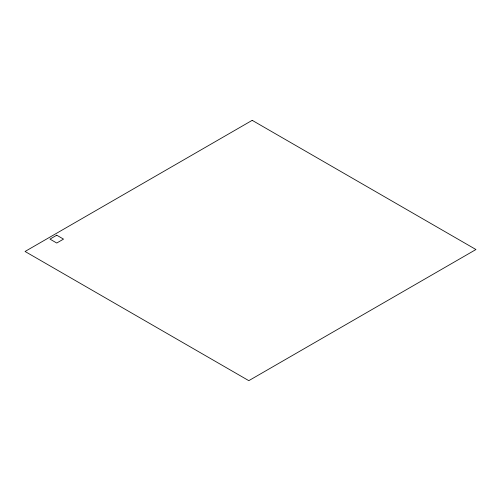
<?xml version="1.0" encoding="UTF-8"?>
<svg xmlns="http://www.w3.org/2000/svg" width="501" height="501" viewBox="0 0 501 501"><rect width="100%" height="100%" fill="white"/><g stroke="black" fill="none" stroke-linecap="round" stroke-linejoin="round"><path stroke-width="0.75" d="M252.197 120.34L25.05 251.477L248.803 380.66L475.95 249.523L252.197 120.34M56.745 235.201L49.968 239.115L56.745 243.029L63.527 239.115L56.745 235.201"/></g></svg>
